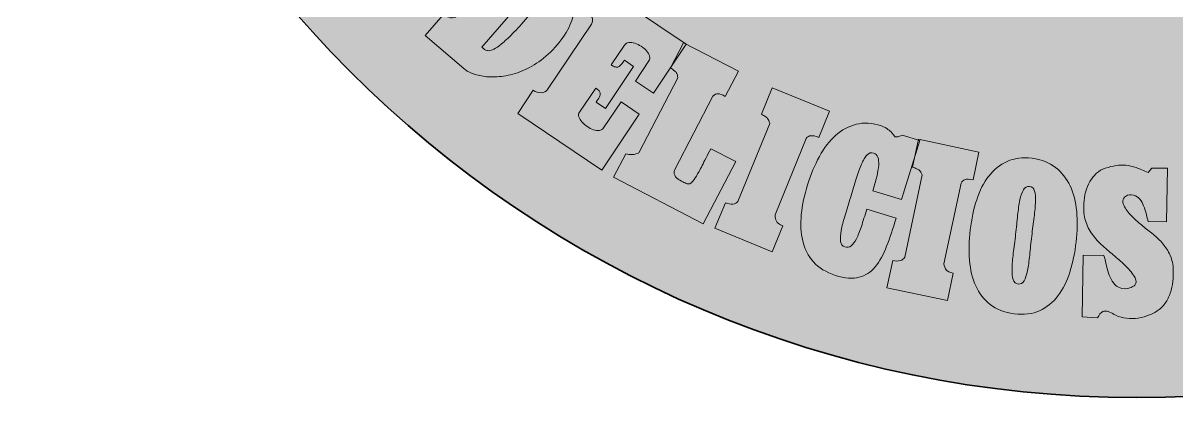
# Model space of a CAD drawing. Header units: millimetres. Extents: x 35 to 105, y -105 to -35.
# Drawn here: x 34.99 to 71.26, y -105.01 to -93.25 of the extents above; entities that cross this region are included whole.
import ezdxf

# ---------------------------------------------------------------- set-up
doc = ezdxf.new("R2010")
doc.units = ezdxf.units.MM
doc.header["$MEASUREMENT"] = 0
doc.layers.add('Layer 1', color=7, linetype='Continuous', lineweight=0)

# ---------------------------------------------------------------- blocks, each defined once
blk = doc.blocks.new('Block_1')
at = {"layer": 'Layer 1', "transparency": 33554687}
h = blk.add_hatch(color=250, dxfattribs=at)
h.dxf.hatch_style = 2
edge = h.paths.add_edge_path()
edge.add_spline(control_points=[(50.724, -93.208), (50.896, -93.007), (51.032, -92.835), (51.133, -92.695), (51.234, -92.554), (51.31, -92.436), (51.36, -92.342), (51.409, -92.248), (51.438, -92.172), (51.445, -92.116), (51.451, -92.059), (51.446, -92.013), (51.43, -91.978), (51.413, -91.943), (51.389, -91.916), (51.359, -91.897), (51.329, -91.878), (51.303, -91.858), (51.281, -91.834), (51.281, -91.834), (49.411, -94.002), (49.411, -94.002), (49.438, -94.025), (49.465, -94.048), (49.492, -94.071), (49.519, -94.093), (49.552, -94.107), (49.592, -94.111), (49.633, -94.116), (49.682, -94.107), (49.74, -94.084), (49.799, -94.062), (49.872, -94.018), (49.961, -93.952), (50.049, -93.886), (50.155, -93.793), (50.28, -93.674), (50.404, -93.555), (50.552, -93.4), (50.724, -93.208)], knot_values=[0, 0, 0, 0, 1, 1, 1, 2, 2, 2, 3, 3, 3, 4, 4, 4, 5, 5, 5, 6, 6, 6, 7, 7, 7, 8, 8, 8, 9, 9, 9, 10, 10, 10, 11, 11, 11, 12, 12, 12, 13, 13, 13, 13], degree=3, periodic=0)
edge = h.paths.add_edge_path()
edge.add_spline(control_points=[(51.926, -91.042), (51.983, -91.1), (52.044, -91.183), (52.108, -91.29), (52.171, -91.398), (52.226, -91.525), (52.272, -91.673), (52.318, -91.821), (52.35, -91.983), (52.37, -92.159), (52.389, -92.335), (52.384, -92.52), (52.355, -92.715), (52.325, -92.91), (52.266, -93.111), (52.175, -93.316), (52.084, -93.521), (51.953, -93.724), (51.781, -93.926), (51.596, -94.144), (51.403, -94.321), (51.203, -94.459), (51.003, -94.597), (50.803, -94.702), (50.604, -94.776), (50.405, -94.85), (50.211, -94.898), (50.024, -94.919), (49.837, -94.94), (49.666, -94.942), (49.51, -94.923), (49.355, -94.904), (49.219, -94.872), (49.103, -94.827), (48.986, -94.781), (48.9, -94.729), (48.842, -94.672), (48.842, -94.672), (47.628, -93.64), (47.628, -93.64), (47.628, -93.64), (48.198, -92.986), (48.198, -92.986), (48.249, -93.019), (48.307, -93.046), (48.374, -93.065), (48.44, -93.085), (48.508, -93.084), (48.577, -93.064), (48.577, -93.064), (50.238, -91.108), (50.238, -91.108), (50.25, -91.062), (50.258, -91.023), (50.262, -90.99), (50.267, -90.957), (50.267, -90.925), (50.26, -90.894), (50.254, -90.863), (50.24, -90.832), (50.219, -90.8), (50.197, -90.768), (50.17, -90.731), (50.137, -90.688), (50.137, -90.688), (50.712, -90.011), (50.712, -90.011), (50.712, -90.011), (51.926, -91.042), (51.926, -91.042)], knot_values=[0, 0, 0, 0, 1, 1, 1, 2, 2, 2, 3, 3, 3, 4, 4, 4, 5, 5, 5, 6, 6, 6, 7, 7, 7, 8, 8, 8, 9, 9, 9, 10, 10, 10, 11, 11, 11, 12, 12, 12, 13, 13, 13, 14, 14, 14, 15, 15, 15, 16, 16, 16, 17, 17, 17, 18, 18, 18, 19, 19, 19, 20, 20, 20, 21, 21, 21, 22, 22, 22, 23, 23, 23, 23], degree=3, periodic=0)
h = blk.add_hatch(color=250, dxfattribs=at)
h.dxf.hatch_style = 2
edge = h.paths.add_edge_path()
edge.add_spline(control_points=[(55.837, -93.903), (55.837, -93.903), (54.802, -95.446), (54.802, -95.446), (54.802, -95.446), (54.235, -95.066), (54.235, -95.066), (54.235, -95.066), (54.66, -94.432), (54.66, -94.432), (54.691, -94.386), (54.698, -94.335), (54.681, -94.282), (54.664, -94.227), (54.633, -94.173), (54.587, -94.119), (54.54, -94.065), (54.484, -94.017), (54.419, -93.975), (54.353, -93.933), (54.287, -93.901), (54.219, -93.879), (54.151, -93.857), (54.088, -93.849), (54.031, -93.855), (53.974, -93.861), (53.929, -93.888), (53.898, -93.935), (53.898, -93.935), (53.479, -94.559), (53.479, -94.559), (53.532, -94.594), (53.576, -94.616), (53.611, -94.624), (53.645, -94.633), (53.677, -94.631), (53.707, -94.619), (53.736, -94.606), (53.765, -94.582), (53.794, -94.546), (53.822, -94.51), (53.854, -94.466), (53.889, -94.413), (53.889, -94.413), (54.179, -94.607), (54.179, -94.607), (54.179, -94.607), (53.298, -95.922), (53.298, -95.922), (53.298, -95.922), (53.008, -95.727), (53.008, -95.727), (53.051, -95.663), (53.083, -95.609), (53.104, -95.565), (53.125, -95.522), (53.135, -95.485), (53.134, -95.455), (53.133, -95.424), (53.12, -95.396), (53.094, -95.371), (53.069, -95.345), (53.034, -95.318), (52.99, -95.288), (52.99, -95.288), (52.475, -96.038), (52.475, -96.038), (52.445, -96.082), (52.44, -96.132), (52.458, -96.187), (52.477, -96.241), (52.509, -96.295), (52.557, -96.348), (52.604, -96.401), (52.659, -96.45), (52.723, -96.495), (52.786, -96.539), (52.851, -96.572), (52.918, -96.594), (52.984, -96.615), (53.046, -96.622), (53.104, -96.616), (53.161, -96.61), (53.205, -96.583), (53.237, -96.536), (53.237, -96.536), (53.788, -95.714), (53.788, -95.714), (53.788, -95.714), (54.357, -96.109), (54.357, -96.109), (54.357, -96.109), (53.185, -97.859), (53.185, -97.859), (53.185, -97.859), (50.539, -96.085), (50.539, -96.085), (50.539, -96.085), (51.028, -95.355), (51.028, -95.355), (51.104, -95.406), (51.187, -95.432), (51.276, -95.432), (51.365, -95.432), (51.432, -95.399), (51.477, -95.331), (51.477, -95.331), (52.853, -93.279), (52.853, -93.279), (52.931, -93.144), (52.88, -93.004), (52.702, -92.859), (52.702, -92.859), (53.191, -92.129), (53.191, -92.129), (53.191, -92.129), (55.837, -93.903), (55.837, -93.903)], knot_values=[0, 0, 0, 0, 1, 1, 1, 2, 2, 2, 3, 3, 3, 4, 4, 4, 5, 5, 5, 6, 6, 6, 7, 7, 7, 8, 8, 8, 9, 9, 9, 10, 10, 10, 11, 11, 11, 12, 12, 12, 13, 13, 13, 14, 14, 14, 15, 15, 15, 16, 16, 16, 17, 17, 17, 18, 18, 18, 19, 19, 19, 20, 20, 20, 21, 21, 21, 22, 22, 22, 23, 23, 23, 24, 24, 24, 25, 25, 25, 26, 26, 26, 27, 27, 27, 28, 28, 28, 29, 29, 29, 30, 30, 30, 31, 31, 31, 32, 32, 32, 33, 33, 33, 34, 34, 34, 35, 35, 35, 36, 36, 36, 37, 37, 37, 38, 38, 38, 39, 39, 39, 39], degree=3, periodic=0)
h = blk.add_hatch(color=250, dxfattribs=at)
h.dxf.hatch_style = 2
edge = h.paths.add_edge_path()
edge.add_spline(control_points=[(57.063, -95.546), (56.963, -95.494), (56.887, -95.466), (56.837, -95.464), (56.787, -95.462), (56.732, -95.487), (56.673, -95.54), (56.673, -95.54), (55.476, -97.84), (55.476, -97.84), (55.457, -97.878), (55.449, -97.914), (55.452, -97.95), (55.456, -97.985), (55.466, -98.018), (55.485, -98.047), (55.503, -98.077), (55.526, -98.103), (55.552, -98.124), (55.579, -98.146), (55.606, -98.164), (55.634, -98.179), (55.7, -98.213), (55.755, -98.241), (55.799, -98.264), (55.842, -98.287), (55.882, -98.297), (55.918, -98.293), (55.953, -98.29), (55.989, -98.27), (56.024, -98.232), (56.059, -98.195), (56.102, -98.134), (56.152, -98.048), (56.203, -97.963), (56.264, -97.852), (56.335, -97.714), (56.407, -97.576), (56.497, -97.403), (56.606, -97.193), (56.606, -97.193), (57.39, -97.589), (57.39, -97.589), (57.39, -97.589), (56.37, -99.551), (56.37, -99.551), (56.37, -99.551), (53.553, -98.087), (53.553, -98.087), (53.553, -98.087), (53.939, -97.345), (53.939, -97.345), (53.995, -97.366), (54.062, -97.375), (54.139, -97.372), (54.217, -97.368), (54.286, -97.349), (54.349, -97.314), (54.349, -97.314), (55.569, -94.966), (55.569, -94.966), (55.567, -94.925), (55.562, -94.892), (55.555, -94.866), (55.549, -94.841), (55.537, -94.818), (55.52, -94.797), (55.503, -94.776), (55.479, -94.755), (55.448, -94.733), (55.418, -94.712), (55.382, -94.684), (55.34, -94.65), (55.34, -94.65), (55.75, -93.861), (55.75, -93.861), (55.75, -93.861), (57.473, -94.757), (57.473, -94.757), (57.473, -94.757), (57.063, -95.546), (57.063, -95.546)], knot_values=[0, 0, 0, 0, 1, 1, 1, 2, 2, 2, 3, 3, 3, 4, 4, 4, 5, 5, 5, 6, 6, 6, 7, 7, 7, 8, 8, 8, 9, 9, 9, 10, 10, 10, 11, 11, 11, 12, 12, 12, 13, 13, 13, 14, 14, 14, 15, 15, 15, 16, 16, 16, 17, 17, 17, 18, 18, 18, 19, 19, 19, 20, 20, 20, 21, 21, 21, 22, 22, 22, 23, 23, 23, 24, 24, 24, 25, 25, 25, 26, 26, 26, 27, 27, 27, 27], degree=3, periodic=0)
h = blk.add_hatch(color=250, dxfattribs=at)
h.dxf.hatch_style = 2
edge = h.paths.add_edge_path()
edge.add_spline(control_points=[(59.998, -96.834), (59.894, -96.791), (59.812, -96.774), (59.754, -96.78), (59.696, -96.787), (59.648, -96.815), (59.609, -96.864), (59.609, -96.864), (58.63, -99.265), (58.63, -99.265), (58.627, -99.348), (58.639, -99.414), (58.668, -99.466), (58.697, -99.518), (58.763, -99.565), (58.868, -99.608), (58.868, -99.608), (58.536, -100.421), (58.536, -100.421), (58.536, -100.421), (56.738, -99.688), (56.738, -99.688), (56.738, -99.688), (57.065, -98.884), (57.065, -98.884), (57.15, -98.919), (57.228, -98.932), (57.297, -98.925), (57.367, -98.917), (57.421, -98.89), (57.459, -98.845), (57.459, -98.845), (58.457, -96.394), (58.457, -96.394), (58.448, -96.36), (58.439, -96.331), (58.431, -96.306), (58.421, -96.282), (58.408, -96.259), (58.39, -96.238), (58.371, -96.218), (58.347, -96.197), (58.315, -96.176), (58.283, -96.156), (58.245, -96.131), (58.2, -96.101), (58.2, -96.101), (58.536, -95.278), (58.536, -95.278), (58.536, -95.278), (60.334, -96.011), (60.334, -96.011), (60.334, -96.011), (59.998, -96.834), (59.998, -96.834)], knot_values=[0, 0, 0, 0, 1, 1, 1, 2, 2, 2, 3, 3, 3, 4, 4, 4, 5, 5, 5, 6, 6, 6, 7, 7, 7, 8, 8, 8, 9, 9, 9, 10, 10, 10, 11, 11, 11, 12, 12, 12, 13, 13, 13, 14, 14, 14, 15, 15, 15, 16, 16, 16, 17, 17, 17, 18, 18, 18, 18], degree=3, periodic=0)
h = blk.add_hatch(color=250, dxfattribs=at)
h.dxf.hatch_style = 2
edge = h.paths.add_edge_path()
edge.add_spline(control_points=[(61.7, -98.509), (61.749, -98.35), (61.79, -98.203), (61.822, -98.067), (61.855, -97.931), (61.875, -97.812), (61.883, -97.709), (61.89, -97.606), (61.882, -97.522), (61.858, -97.456), (61.834, -97.389), (61.791, -97.346), (61.726, -97.326), (61.649, -97.303), (61.579, -97.323), (61.517, -97.386), (61.455, -97.45), (61.396, -97.547), (61.34, -97.675), (61.283, -97.804), (61.229, -97.957), (61.176, -98.134), (61.123, -98.312), (61.066, -98.502), (61.004, -98.704), (60.941, -98.906), (60.882, -99.099), (60.826, -99.28), (60.771, -99.459), (60.731, -99.618), (60.705, -99.755), (60.679, -99.893), (60.673, -100.008), (60.686, -100.098), (60.698, -100.189), (60.743, -100.246), (60.821, -100.27), (60.895, -100.293), (60.961, -100.282), (61.019, -100.237), (61.077, -100.192), (61.132, -100.119), (61.184, -100.016), (61.236, -99.914), (61.288, -99.784), (61.34, -99.627), (61.392, -99.469), (61.449, -99.289), (61.511, -99.087), (61.511, -99.087), (62.432, -99.37), (62.432, -99.37), (62.332, -99.694), (62.233, -99.987), (62.134, -100.25), (62.034, -100.513), (61.915, -100.728), (61.775, -100.895), (61.634, -101.063), (61.465, -101.173), (61.266, -101.226), (61.067, -101.279), (60.819, -101.259), (60.524, -101.164), (60.228, -101.069), (59.998, -100.929), (59.834, -100.741), (59.67, -100.554), (59.558, -100.335), (59.497, -100.084), (59.436, -99.833), (59.421, -99.557), (59.452, -99.257), (59.484, -98.956), (59.55, -98.644), (59.649, -98.321), (59.749, -97.997), (59.872, -97.701), (60.019, -97.432), (60.166, -97.164), (60.337, -96.943), (60.53, -96.77), (60.724, -96.597), (60.94, -96.481), (61.18, -96.422), (61.42, -96.363), (61.682, -96.379), (61.968, -96.47), (62.056, -96.508), (62.125, -96.546), (62.176, -96.584), (62.227, -96.622), (62.267, -96.656), (62.294, -96.687), (62.322, -96.718), (62.342, -96.744), (62.355, -96.767), (62.369, -96.789), (62.385, -96.805), (62.405, -96.812), (62.425, -96.821), (62.45, -96.821), (62.482, -96.814), (62.514, -96.807), (62.562, -96.79), (62.626, -96.761), (62.626, -96.761), (63.172, -96.929), (63.172, -96.929), (63.172, -96.929), (62.601, -98.786), (62.601, -98.786), (62.601, -98.786), (61.7, -98.509), (61.7, -98.509)], knot_values=[0, 0, 0, 0, 1, 1, 1, 2, 2, 2, 3, 3, 3, 4, 4, 4, 5, 5, 5, 6, 6, 6, 7, 7, 7, 8, 8, 8, 9, 9, 9, 10, 10, 10, 11, 11, 11, 12, 12, 12, 13, 13, 13, 14, 14, 14, 15, 15, 15, 16, 16, 16, 17, 17, 17, 18, 18, 18, 19, 19, 19, 20, 20, 20, 21, 21, 21, 22, 22, 22, 23, 23, 23, 24, 24, 24, 25, 25, 25, 26, 26, 26, 27, 27, 27, 28, 28, 28, 29, 29, 29, 30, 30, 30, 31, 31, 31, 32, 32, 32, 33, 33, 33, 34, 34, 34, 35, 35, 35, 36, 36, 36, 37, 37, 37, 38, 38, 38, 38], degree=3, periodic=0)
h = blk.add_hatch(color=250, dxfattribs=at)
h.dxf.hatch_style = 2
edge = h.paths.add_edge_path()
edge.add_spline(control_points=[(64.849, -98.168), (64.739, -98.144), (64.656, -98.141), (64.6, -98.158), (64.544, -98.175), (64.501, -98.211), (64.471, -98.266), (64.471, -98.266), (63.932, -100.802), (63.932, -100.802), (63.943, -100.884), (63.967, -100.947), (64.005, -100.993), (64.042, -101.039), (64.115, -101.074), (64.226, -101.097), (64.226, -101.097), (64.043, -101.956), (64.043, -101.956), (64.043, -101.956), (62.144, -101.552), (62.144, -101.552), (62.144, -101.552), (62.324, -100.703), (62.324, -100.703), (62.414, -100.722), (62.492, -100.722), (62.56, -100.702), (62.627, -100.682), (62.675, -100.646), (62.704, -100.595), (62.704, -100.595), (63.255, -98.007), (63.255, -98.007), (63.24, -97.975), (63.226, -97.948), (63.213, -97.925), (63.2, -97.902), (63.182, -97.882), (63.161, -97.865), (63.139, -97.848), (63.111, -97.832), (63.076, -97.817), (63.041, -97.803), (62.999, -97.785), (62.95, -97.764), (62.95, -97.764), (63.135, -96.894), (63.135, -96.894), (63.135, -96.894), (65.034, -97.298), (65.034, -97.298), (65.034, -97.298), (64.849, -98.168), (64.849, -98.168)], knot_values=[0, 0, 0, 0, 1, 1, 1, 2, 2, 2, 3, 3, 3, 4, 4, 4, 5, 5, 5, 6, 6, 6, 7, 7, 7, 8, 8, 8, 9, 9, 9, 10, 10, 10, 11, 11, 11, 12, 12, 12, 13, 13, 13, 14, 14, 14, 15, 15, 15, 16, 16, 16, 17, 17, 17, 18, 18, 18, 18], degree=3, periodic=0)
h = blk.add_hatch(color=250, dxfattribs=at)
h.dxf.hatch_style = 2
edge = h.paths.add_edge_path()
edge.add_spline(control_points=[(66.623, -98.377), (66.542, -98.367), (66.479, -98.401), (66.433, -98.477), (66.387, -98.554), (66.35, -98.661), (66.322, -98.797), (66.293, -98.935), (66.27, -99.096), (66.252, -99.282), (66.234, -99.469), (66.213, -99.667), (66.189, -99.877), (66.165, -100.087), (66.14, -100.285), (66.115, -100.47), (66.09, -100.656), (66.077, -100.818), (66.075, -100.958), (66.073, -101.098), (66.085, -101.211), (66.111, -101.295), (66.136, -101.38), (66.19, -101.427), (66.27, -101.436), (66.347, -101.445), (66.408, -101.412), (66.452, -101.335), (66.497, -101.258), (66.533, -101.151), (66.561, -101.014), (66.589, -100.878), (66.612, -100.716), (66.63, -100.53), (66.648, -100.344), (66.669, -100.145), (66.694, -99.935), (66.718, -99.725), (66.743, -99.527), (66.768, -99.342), (66.792, -99.156), (66.808, -98.994), (66.813, -98.854), (66.818, -98.714), (66.808, -98.602), (66.782, -98.518), (66.757, -98.433), (66.704, -98.386), (66.623, -98.377)], knot_values=[0, 0, 0, 0, 1, 1, 1, 2, 2, 2, 3, 3, 3, 4, 4, 4, 5, 5, 5, 6, 6, 6, 7, 7, 7, 8, 8, 8, 9, 9, 9, 10, 10, 10, 11, 11, 11, 12, 12, 12, 13, 13, 13, 14, 14, 14, 15, 15, 15, 16, 16, 16, 16], degree=3, periodic=0)
edge = h.paths.add_edge_path()
edge.add_spline(control_points=[(66.704, -97.491), (67.001, -97.529), (67.248, -97.624), (67.443, -97.776), (67.639, -97.929), (67.791, -98.122), (67.901, -98.356), (68.011, -98.591), (68.079, -98.859), (68.107, -99.161), (68.134, -99.462), (68.128, -99.781), (68.09, -100.117), (68.051, -100.454), (67.985, -100.768), (67.893, -101.059), (67.801, -101.35), (67.676, -101.599), (67.519, -101.807), (67.362, -102.014), (67.17, -102.169), (66.943, -102.273), (66.717, -102.377), (66.449, -102.409), (66.141, -102.37), (65.833, -102.33), (65.582, -102.234), (65.386, -102.08), (65.191, -101.926), (65.04, -101.731), (64.934, -101.495), (64.828, -101.259), (64.763, -100.991), (64.74, -100.69), (64.716, -100.389), (64.723, -100.07), (64.762, -99.733), (64.801, -99.397), (64.868, -99.083), (64.964, -98.793), (65.059, -98.502), (65.187, -98.254), (65.345, -98.048), (65.504, -97.843), (65.696, -97.689), (65.92, -97.587), (66.145, -97.486), (66.406, -97.453), (66.704, -97.491)], knot_values=[0, 0, 0, 0, 1, 1, 1, 2, 2, 2, 3, 3, 3, 4, 4, 4, 5, 5, 5, 6, 6, 6, 7, 7, 7, 8, 8, 8, 9, 9, 9, 10, 10, 10, 11, 11, 11, 12, 12, 12, 13, 13, 13, 14, 14, 14, 15, 15, 15, 16, 16, 16, 16], degree=3, periodic=0)
h = blk.add_hatch(color=250, dxfattribs=at)
h.dxf.hatch_style = 2
edge = h.paths.add_edge_path()
edge.add_spline(control_points=[(70.358, -97.941), (70.358, -97.941), (70.472, -97.795), (70.472, -97.795), (70.472, -97.795), (70.958, -97.802), (70.958, -97.802), (70.958, -97.802), (70.931, -99.48), (70.931, -99.48), (70.931, -99.48), (70.355, -99.47), (70.355, -99.47), (70.334, -99.41), (70.316, -99.342), (70.3, -99.266), (70.283, -99.189), (70.262, -99.114), (70.234, -99.04), (70.207, -98.965), (70.172, -98.894), (70.13, -98.826), (70.087, -98.758), (70.028, -98.705), (69.955, -98.665), (69.864, -98.628), (69.781, -98.623), (69.706, -98.65), (69.657, -98.667), (69.616, -98.699), (69.586, -98.746), (69.555, -98.793), (69.548, -98.85), (69.564, -98.918), (69.622, -99.046), (69.699, -99.16), (69.794, -99.26), (69.89, -99.361), (69.991, -99.456), (70.099, -99.546), (70.207, -99.636), (70.318, -99.724), (70.431, -99.81), (70.544, -99.897), (70.65, -99.991), (70.747, -100.093), (70.844, -100.195), (70.927, -100.31), (70.998, -100.436), (71.068, -100.562), (71.114, -100.709), (71.136, -100.875), (71.145, -101.002), (71.145, -101.13), (71.138, -101.259), (71.131, -101.387), (71.11, -101.511), (71.076, -101.631), (71.043, -101.75), (70.996, -101.861), (70.936, -101.964), (70.876, -102.068), (70.798, -102.157), (70.701, -102.233), (70.612, -102.302), (70.511, -102.36), (70.397, -102.406), (70.283, -102.451), (70.166, -102.484), (70.043, -102.503), (69.921, -102.522), (69.8, -102.526), (69.678, -102.513), (69.557, -102.501), (69.442, -102.469), (69.333, -102.418), (69.302, -102.403), (69.271, -102.386), (69.241, -102.366), (69.212, -102.346), (69.18, -102.33), (69.147, -102.317), (69.113, -102.304), (69.079, -102.294), (69.044, -102.288), (69.009, -102.282), (68.972, -102.287), (68.933, -102.3), (68.861, -102.338), (68.806, -102.402), (68.765, -102.493), (68.765, -102.493), (68.279, -102.464), (68.279, -102.464), (68.279, -102.464), (68.31, -100.533), (68.31, -100.533), (68.31, -100.533), (68.961, -100.543), (68.961, -100.543), (68.988, -100.625), (69.011, -100.714), (69.031, -100.809), (69.051, -100.905), (69.076, -100.998), (69.106, -101.091), (69.136, -101.183), (69.175, -101.268), (69.223, -101.347), (69.271, -101.425), (69.338, -101.49), (69.421, -101.54), (69.576, -101.596), (69.695, -101.601), (69.781, -101.557), (69.802, -101.547), (69.827, -101.536), (69.856, -101.524), (69.884, -101.512), (69.909, -101.495), (69.93, -101.472), (69.952, -101.449), (69.966, -101.419), (69.972, -101.383), (69.978, -101.346), (69.969, -101.299), (69.945, -101.242), (69.869, -101.114), (69.775, -100.995), (69.662, -100.885), (69.549, -100.776), (69.429, -100.668), (69.302, -100.562), (69.175, -100.456), (69.05, -100.348), (68.926, -100.238), (68.803, -100.129), (68.694, -100.009), (68.599, -99.878), (68.504, -99.748), (68.431, -99.604), (68.381, -99.446), (68.331, -99.289), (68.316, -99.109), (68.337, -98.908), (68.339, -98.788), (68.356, -98.669), (68.388, -98.549), (68.419, -98.43), (68.464, -98.32), (68.522, -98.221), (68.58, -98.121), (68.65, -98.035), (68.731, -97.962), (68.811, -97.889), (68.903, -97.836), (69.006, -97.802), (69.13, -97.762), (69.243, -97.734), (69.346, -97.718), (69.448, -97.702), (69.551, -97.699), (69.653, -97.71), (69.755, -97.72), (69.862, -97.744), (69.974, -97.781), (70.087, -97.818), (70.215, -97.872), (70.358, -97.941)], knot_values=[0, 0, 0, 0, 1, 1, 1, 2, 2, 2, 3, 3, 3, 4, 4, 4, 5, 5, 5, 6, 6, 6, 7, 7, 7, 8, 8, 8, 9, 9, 9, 10, 10, 10, 11, 11, 11, 12, 12, 12, 13, 13, 13, 14, 14, 14, 15, 15, 15, 16, 16, 16, 17, 17, 17, 18, 18, 18, 19, 19, 19, 20, 20, 20, 21, 21, 21, 22, 22, 22, 23, 23, 23, 24, 24, 24, 25, 25, 25, 26, 26, 26, 27, 27, 27, 28, 28, 28, 29, 29, 29, 30, 30, 30, 31, 31, 31, 32, 32, 32, 33, 33, 33, 34, 34, 34, 35, 35, 35, 36, 36, 36, 37, 37, 37, 38, 38, 38, 39, 39, 39, 40, 40, 40, 41, 41, 41, 42, 42, 42, 43, 43, 43, 44, 44, 44, 45, 45, 45, 46, 46, 46, 47, 47, 47, 48, 48, 48, 49, 49, 49, 50, 50, 50, 51, 51, 51, 52, 52, 52, 53, 53, 53, 54, 54, 54, 55, 55, 55, 56, 56, 56, 56], degree=3, periodic=0)
at = {"layer": 'Layer 1'}
for points, knots in [([(51.926, -91.042), (51.983, -91.1), (52.044, -91.183), (52.108, -91.29), (52.171, -91.398), (52.226, -91.525), (52.272, -91.673), (52.318, -91.821), (52.35, -91.983), (52.37, -92.159), (52.389, -92.335), (52.384, -92.52), (52.355, -92.715), (52.325, -92.91), (52.266, -93.111), (52.175, -93.316), (52.084, -93.521), (51.953, -93.724), (51.781, -93.926), (51.596, -94.144), (51.403, -94.321), (51.203, -94.459), (51.003, -94.597), (50.803, -94.702), (50.604, -94.776), (50.405, -94.85), (50.211, -94.898), (50.024, -94.919), (49.837, -94.94), (49.666, -94.942), (49.51, -94.923), (49.355, -94.904), (49.219, -94.872), (49.103, -94.827), (48.986, -94.781), (48.9, -94.729), (48.842, -94.672), (48.842, -94.672), (47.628, -93.64), (47.628, -93.64), (47.628, -93.64), (48.198, -92.986), (48.198, -92.986), (48.249, -93.019), (48.307, -93.046), (48.374, -93.065), (48.44, -93.085), (48.508, -93.084), (48.577, -93.064), (48.577, -93.064), (50.238, -91.108), (50.238, -91.108), (50.25, -91.062), (50.258, -91.023), (50.262, -90.99), (50.267, -90.957), (50.267, -90.925), (50.26, -90.894), (50.254, -90.863), (50.24, -90.832), (50.219, -90.8), (50.197, -90.768), (50.17, -90.731), (50.137, -90.688), (50.137, -90.688), (50.712, -90.011), (50.712, -90.011), (50.712, -90.011), (51.926, -91.042), (51.926, -91.042)], [0, 0, 0, 0, 1, 1, 1, 2, 2, 2, 3, 3, 3, 4, 4, 4, 5, 5, 5, 6, 6, 6, 7, 7, 7, 8, 8, 8, 9, 9, 9, 10, 10, 10, 11, 11, 11, 12, 12, 12, 13, 13, 13, 14, 14, 14, 15, 15, 15, 16, 16, 16, 17, 17, 17, 18, 18, 18, 19, 19, 19, 20, 20, 20, 21, 21, 21, 22, 22, 22, 23, 23, 23, 23]), ([(50.724, -93.208), (50.896, -93.007), (51.032, -92.835), (51.133, -92.695), (51.234, -92.554), (51.31, -92.436), (51.36, -92.342), (51.409, -92.248), (51.438, -92.172), (51.445, -92.116), (51.451, -92.059), (51.446, -92.013), (51.43, -91.978), (51.413, -91.943), (51.389, -91.916), (51.359, -91.897), (51.329, -91.878), (51.303, -91.858), (51.281, -91.834), (51.281, -91.834), (49.411, -94.002), (49.411, -94.002), (49.438, -94.025), (49.465, -94.048), (49.492, -94.071), (49.519, -94.093), (49.552, -94.107), (49.592, -94.111), (49.633, -94.116), (49.682, -94.107), (49.74, -94.084), (49.799, -94.062), (49.872, -94.018), (49.961, -93.952), (50.049, -93.886), (50.155, -93.793), (50.28, -93.674), (50.404, -93.555), (50.552, -93.4), (50.724, -93.208)], [0, 0, 0, 0, 1, 1, 1, 2, 2, 2, 3, 3, 3, 4, 4, 4, 5, 5, 5, 6, 6, 6, 7, 7, 7, 8, 8, 8, 9, 9, 9, 10, 10, 10, 11, 11, 11, 12, 12, 12, 13, 13, 13, 13]), ([(55.837, -93.903), (55.837, -93.903), (54.802, -95.446), (54.802, -95.446), (54.802, -95.446), (54.235, -95.066), (54.235, -95.066), (54.235, -95.066), (54.66, -94.432), (54.66, -94.432), (54.691, -94.386), (54.698, -94.335), (54.681, -94.282), (54.664, -94.227), (54.633, -94.173), (54.587, -94.119), (54.54, -94.065), (54.484, -94.017), (54.419, -93.975), (54.353, -93.933), (54.287, -93.901), (54.219, -93.879), (54.151, -93.857), (54.088, -93.849), (54.031, -93.855), (53.974, -93.861), (53.929, -93.888), (53.898, -93.935), (53.898, -93.935), (53.479, -94.559), (53.479, -94.559), (53.532, -94.594), (53.576, -94.616), (53.611, -94.624), (53.645, -94.633), (53.677, -94.631), (53.707, -94.619), (53.736, -94.606), (53.765, -94.582), (53.794, -94.546), (53.822, -94.51), (53.854, -94.466), (53.889, -94.413), (53.889, -94.413), (54.179, -94.607), (54.179, -94.607), (54.179, -94.607), (53.298, -95.922), (53.298, -95.922), (53.298, -95.922), (53.008, -95.727), (53.008, -95.727), (53.051, -95.663), (53.083, -95.609), (53.104, -95.565), (53.125, -95.522), (53.135, -95.485), (53.134, -95.455), (53.133, -95.424), (53.12, -95.396), (53.094, -95.371), (53.069, -95.345), (53.034, -95.318), (52.99, -95.288), (52.99, -95.288), (52.475, -96.038), (52.475, -96.038), (52.445, -96.082), (52.44, -96.132), (52.458, -96.187), (52.477, -96.241), (52.509, -96.295), (52.557, -96.348), (52.604, -96.401), (52.659, -96.45), (52.723, -96.495), (52.786, -96.539), (52.851, -96.572), (52.918, -96.594), (52.984, -96.615), (53.046, -96.622), (53.104, -96.616), (53.161, -96.61), (53.205, -96.583), (53.237, -96.536), (53.237, -96.536), (53.788, -95.714), (53.788, -95.714), (53.788, -95.714), (54.357, -96.109), (54.357, -96.109), (54.357, -96.109), (53.185, -97.859), (53.185, -97.859), (53.185, -97.859), (50.539, -96.085), (50.539, -96.085), (50.539, -96.085), (51.028, -95.355), (51.028, -95.355), (51.104, -95.406), (51.187, -95.432), (51.276, -95.432), (51.365, -95.432), (51.432, -95.399), (51.477, -95.331), (51.477, -95.331), (52.853, -93.279), (52.853, -93.279), (52.931, -93.144), (52.88, -93.004), (52.702, -92.859), (52.702, -92.859), (53.191, -92.129), (53.191, -92.129), (53.191, -92.129), (55.837, -93.903), (55.837, -93.903)], [0, 0, 0, 0, 1, 1, 1, 2, 2, 2, 3, 3, 3, 4, 4, 4, 5, 5, 5, 6, 6, 6, 7, 7, 7, 8, 8, 8, 9, 9, 9, 10, 10, 10, 11, 11, 11, 12, 12, 12, 13, 13, 13, 14, 14, 14, 15, 15, 15, 16, 16, 16, 17, 17, 17, 18, 18, 18, 19, 19, 19, 20, 20, 20, 21, 21, 21, 22, 22, 22, 23, 23, 23, 24, 24, 24, 25, 25, 25, 26, 26, 26, 27, 27, 27, 28, 28, 28, 29, 29, 29, 30, 30, 30, 31, 31, 31, 32, 32, 32, 33, 33, 33, 34, 34, 34, 35, 35, 35, 36, 36, 36, 37, 37, 37, 38, 38, 38, 39, 39, 39, 39]), ([(57.063, -95.546), (56.963, -95.494), (56.887, -95.466), (56.837, -95.464), (56.787, -95.462), (56.732, -95.487), (56.673, -95.54), (56.673, -95.54), (55.476, -97.84), (55.476, -97.84), (55.457, -97.878), (55.449, -97.914), (55.452, -97.95), (55.456, -97.985), (55.466, -98.018), (55.485, -98.047), (55.503, -98.077), (55.526, -98.103), (55.552, -98.124), (55.579, -98.146), (55.606, -98.164), (55.634, -98.179), (55.7, -98.213), (55.755, -98.241), (55.799, -98.264), (55.842, -98.287), (55.882, -98.297), (55.918, -98.293), (55.953, -98.29), (55.989, -98.27), (56.024, -98.232), (56.059, -98.195), (56.102, -98.134), (56.152, -98.048), (56.203, -97.963), (56.264, -97.852), (56.335, -97.714), (56.407, -97.576), (56.497, -97.403), (56.606, -97.193), (56.606, -97.193), (57.39, -97.589), (57.39, -97.589), (57.39, -97.589), (56.37, -99.551), (56.37, -99.551), (56.37, -99.551), (53.553, -98.087), (53.553, -98.087), (53.553, -98.087), (53.939, -97.345), (53.939, -97.345), (53.995, -97.366), (54.062, -97.375), (54.139, -97.372), (54.217, -97.368), (54.286, -97.349), (54.349, -97.314), (54.349, -97.314), (55.569, -94.966), (55.569, -94.966), (55.567, -94.925), (55.562, -94.892), (55.555, -94.866), (55.549, -94.841), (55.537, -94.818), (55.52, -94.797), (55.503, -94.776), (55.479, -94.755), (55.448, -94.733), (55.418, -94.712), (55.382, -94.684), (55.34, -94.65), (55.34, -94.65), (55.75, -93.861), (55.75, -93.861), (55.75, -93.861), (57.473, -94.757), (57.473, -94.757), (57.473, -94.757), (57.063, -95.546), (57.063, -95.546)], [0, 0, 0, 0, 1, 1, 1, 2, 2, 2, 3, 3, 3, 4, 4, 4, 5, 5, 5, 6, 6, 6, 7, 7, 7, 8, 8, 8, 9, 9, 9, 10, 10, 10, 11, 11, 11, 12, 12, 12, 13, 13, 13, 14, 14, 14, 15, 15, 15, 16, 16, 16, 17, 17, 17, 18, 18, 18, 19, 19, 19, 20, 20, 20, 21, 21, 21, 22, 22, 22, 23, 23, 23, 24, 24, 24, 25, 25, 25, 26, 26, 26, 27, 27, 27, 27]), ([(59.998, -96.834), (59.894, -96.791), (59.812, -96.774), (59.754, -96.78), (59.696, -96.787), (59.648, -96.815), (59.609, -96.864), (59.609, -96.864), (58.63, -99.265), (58.63, -99.265), (58.627, -99.348), (58.639, -99.414), (58.668, -99.466), (58.697, -99.518), (58.763, -99.565), (58.868, -99.608), (58.868, -99.608), (58.536, -100.421), (58.536, -100.421), (58.536, -100.421), (56.738, -99.688), (56.738, -99.688), (56.738, -99.688), (57.065, -98.884), (57.065, -98.884), (57.15, -98.919), (57.228, -98.932), (57.297, -98.925), (57.367, -98.917), (57.421, -98.89), (57.459, -98.845), (57.459, -98.845), (58.457, -96.394), (58.457, -96.394), (58.448, -96.36), (58.439, -96.331), (58.431, -96.306), (58.421, -96.282), (58.408, -96.259), (58.39, -96.238), (58.371, -96.218), (58.347, -96.197), (58.315, -96.176), (58.283, -96.156), (58.245, -96.131), (58.2, -96.101), (58.2, -96.101), (58.536, -95.278), (58.536, -95.278), (58.536, -95.278), (60.334, -96.011), (60.334, -96.011), (60.334, -96.011), (59.998, -96.834), (59.998, -96.834)], [0, 0, 0, 0, 1, 1, 1, 2, 2, 2, 3, 3, 3, 4, 4, 4, 5, 5, 5, 6, 6, 6, 7, 7, 7, 8, 8, 8, 9, 9, 9, 10, 10, 10, 11, 11, 11, 12, 12, 12, 13, 13, 13, 14, 14, 14, 15, 15, 15, 16, 16, 16, 17, 17, 17, 18, 18, 18, 18]), ([(61.7, -98.509), (61.749, -98.35), (61.79, -98.203), (61.822, -98.067), (61.855, -97.931), (61.875, -97.812), (61.883, -97.709), (61.89, -97.606), (61.882, -97.522), (61.858, -97.456), (61.834, -97.389), (61.791, -97.346), (61.726, -97.326), (61.649, -97.303), (61.579, -97.323), (61.517, -97.386), (61.455, -97.45), (61.396, -97.547), (61.34, -97.675), (61.283, -97.804), (61.229, -97.957), (61.176, -98.134), (61.123, -98.312), (61.066, -98.502), (61.004, -98.704), (60.941, -98.906), (60.882, -99.099), (60.826, -99.28), (60.771, -99.459), (60.731, -99.618), (60.705, -99.755), (60.679, -99.893), (60.673, -100.008), (60.686, -100.098), (60.698, -100.189), (60.743, -100.246), (60.821, -100.27), (60.895, -100.293), (60.961, -100.282), (61.019, -100.237), (61.077, -100.192), (61.132, -100.119), (61.184, -100.016), (61.236, -99.914), (61.288, -99.784), (61.34, -99.627), (61.392, -99.469), (61.449, -99.289), (61.511, -99.087), (61.511, -99.087), (62.432, -99.37), (62.432, -99.37), (62.332, -99.694), (62.233, -99.987), (62.134, -100.25), (62.034, -100.513), (61.915, -100.728), (61.775, -100.895), (61.634, -101.063), (61.465, -101.173), (61.266, -101.226), (61.067, -101.279), (60.819, -101.259), (60.524, -101.164), (60.228, -101.069), (59.998, -100.929), (59.834, -100.741), (59.67, -100.554), (59.558, -100.335), (59.497, -100.084), (59.436, -99.833), (59.421, -99.557), (59.452, -99.257), (59.484, -98.956), (59.55, -98.644), (59.649, -98.321), (59.749, -97.997), (59.872, -97.701), (60.019, -97.432), (60.166, -97.164), (60.337, -96.943), (60.53, -96.77), (60.724, -96.597), (60.94, -96.481), (61.18, -96.422), (61.42, -96.363), (61.682, -96.379), (61.968, -96.47), (62.056, -96.508), (62.125, -96.546), (62.176, -96.584), (62.227, -96.622), (62.267, -96.656), (62.294, -96.687), (62.322, -96.718), (62.342, -96.744), (62.355, -96.767), (62.369, -96.789), (62.385, -96.805), (62.405, -96.812), (62.425, -96.821), (62.45, -96.821), (62.482, -96.814), (62.514, -96.807), (62.562, -96.79), (62.626, -96.761), (62.626, -96.761), (63.172, -96.929), (63.172, -96.929), (63.172, -96.929), (62.601, -98.786), (62.601, -98.786), (62.601, -98.786), (61.7, -98.509), (61.7, -98.509)], [0, 0, 0, 0, 1, 1, 1, 2, 2, 2, 3, 3, 3, 4, 4, 4, 5, 5, 5, 6, 6, 6, 7, 7, 7, 8, 8, 8, 9, 9, 9, 10, 10, 10, 11, 11, 11, 12, 12, 12, 13, 13, 13, 14, 14, 14, 15, 15, 15, 16, 16, 16, 17, 17, 17, 18, 18, 18, 19, 19, 19, 20, 20, 20, 21, 21, 21, 22, 22, 22, 23, 23, 23, 24, 24, 24, 25, 25, 25, 26, 26, 26, 27, 27, 27, 28, 28, 28, 29, 29, 29, 30, 30, 30, 31, 31, 31, 32, 32, 32, 33, 33, 33, 34, 34, 34, 35, 35, 35, 36, 36, 36, 37, 37, 37, 38, 38, 38, 38]), ([(64.849, -98.168), (64.739, -98.144), (64.656, -98.141), (64.6, -98.158), (64.544, -98.175), (64.501, -98.211), (64.471, -98.266), (64.471, -98.266), (63.932, -100.802), (63.932, -100.802), (63.943, -100.884), (63.967, -100.947), (64.005, -100.993), (64.042, -101.039), (64.115, -101.074), (64.226, -101.097), (64.226, -101.097), (64.043, -101.956), (64.043, -101.956), (64.043, -101.956), (62.144, -101.552), (62.144, -101.552), (62.144, -101.552), (62.324, -100.703), (62.324, -100.703), (62.414, -100.722), (62.492, -100.722), (62.56, -100.702), (62.627, -100.682), (62.675, -100.646), (62.704, -100.595), (62.704, -100.595), (63.255, -98.007), (63.255, -98.007), (63.24, -97.975), (63.226, -97.948), (63.213, -97.925), (63.2, -97.902), (63.182, -97.882), (63.161, -97.865), (63.139, -97.848), (63.111, -97.832), (63.076, -97.817), (63.041, -97.803), (62.999, -97.785), (62.95, -97.764), (62.95, -97.764), (63.135, -96.894), (63.135, -96.894), (63.135, -96.894), (65.034, -97.298), (65.034, -97.298), (65.034, -97.298), (64.849, -98.168), (64.849, -98.168)], [0, 0, 0, 0, 1, 1, 1, 2, 2, 2, 3, 3, 3, 4, 4, 4, 5, 5, 5, 6, 6, 6, 7, 7, 7, 8, 8, 8, 9, 9, 9, 10, 10, 10, 11, 11, 11, 12, 12, 12, 13, 13, 13, 14, 14, 14, 15, 15, 15, 16, 16, 16, 17, 17, 17, 18, 18, 18, 18]), ([(66.704, -97.491), (67.001, -97.529), (67.248, -97.624), (67.443, -97.776), (67.639, -97.929), (67.791, -98.122), (67.901, -98.356), (68.011, -98.591), (68.079, -98.859), (68.107, -99.161), (68.134, -99.462), (68.128, -99.781), (68.09, -100.117), (68.051, -100.454), (67.985, -100.768), (67.893, -101.059), (67.801, -101.35), (67.676, -101.599), (67.519, -101.807), (67.362, -102.014), (67.17, -102.169), (66.943, -102.273), (66.717, -102.377), (66.449, -102.409), (66.141, -102.37), (65.833, -102.33), (65.582, -102.234), (65.386, -102.08), (65.191, -101.926), (65.04, -101.731), (64.934, -101.495), (64.828, -101.259), (64.763, -100.991), (64.74, -100.69), (64.716, -100.389), (64.723, -100.07), (64.762, -99.733), (64.801, -99.397), (64.868, -99.083), (64.964, -98.793), (65.059, -98.502), (65.187, -98.254), (65.345, -98.048), (65.504, -97.843), (65.696, -97.689), (65.92, -97.587), (66.145, -97.486), (66.406, -97.453), (66.704, -97.491)], [0, 0, 0, 0, 1, 1, 1, 2, 2, 2, 3, 3, 3, 4, 4, 4, 5, 5, 5, 6, 6, 6, 7, 7, 7, 8, 8, 8, 9, 9, 9, 10, 10, 10, 11, 11, 11, 12, 12, 12, 13, 13, 13, 14, 14, 14, 15, 15, 15, 16, 16, 16, 16]), ([(70.358, -97.941), (70.358, -97.941), (70.472, -97.795), (70.472, -97.795), (70.472, -97.795), (70.958, -97.802), (70.958, -97.802), (70.958, -97.802), (70.931, -99.48), (70.931, -99.48), (70.931, -99.48), (70.355, -99.47), (70.355, -99.47), (70.334, -99.41), (70.316, -99.342), (70.3, -99.266), (70.283, -99.189), (70.262, -99.114), (70.234, -99.04), (70.207, -98.965), (70.172, -98.894), (70.13, -98.826), (70.087, -98.758), (70.028, -98.705), (69.955, -98.665), (69.864, -98.628), (69.781, -98.623), (69.706, -98.65), (69.657, -98.667), (69.616, -98.699), (69.586, -98.746), (69.555, -98.793), (69.548, -98.85), (69.564, -98.918), (69.622, -99.046), (69.699, -99.16), (69.794, -99.26), (69.89, -99.361), (69.991, -99.456), (70.099, -99.546), (70.207, -99.636), (70.318, -99.724), (70.431, -99.81), (70.544, -99.897), (70.65, -99.991), (70.747, -100.093), (70.844, -100.195), (70.927, -100.31), (70.998, -100.436), (71.068, -100.562), (71.114, -100.709), (71.136, -100.875), (71.145, -101.002), (71.145, -101.13), (71.138, -101.259), (71.131, -101.387), (71.11, -101.511), (71.076, -101.631), (71.043, -101.75), (70.996, -101.861), (70.936, -101.964), (70.876, -102.068), (70.798, -102.157), (70.701, -102.233), (70.612, -102.302), (70.511, -102.36), (70.397, -102.406), (70.283, -102.451), (70.166, -102.484), (70.043, -102.503), (69.921, -102.522), (69.8, -102.526), (69.678, -102.513), (69.557, -102.501), (69.442, -102.469), (69.333, -102.418), (69.302, -102.403), (69.271, -102.386), (69.241, -102.366), (69.212, -102.346), (69.18, -102.33), (69.147, -102.317), (69.113, -102.304), (69.079, -102.294), (69.044, -102.288), (69.009, -102.282), (68.972, -102.287), (68.933, -102.3), (68.861, -102.338), (68.806, -102.402), (68.765, -102.493), (68.765, -102.493), (68.279, -102.464), (68.279, -102.464), (68.279, -102.464), (68.31, -100.533), (68.31, -100.533), (68.31, -100.533), (68.961, -100.543), (68.961, -100.543), (68.988, -100.625), (69.011, -100.714), (69.031, -100.809), (69.051, -100.905), (69.076, -100.998), (69.106, -101.091), (69.136, -101.183), (69.175, -101.268), (69.223, -101.347), (69.271, -101.425), (69.338, -101.49), (69.421, -101.54), (69.576, -101.596), (69.695, -101.601), (69.781, -101.557), (69.802, -101.547), (69.827, -101.536), (69.856, -101.524), (69.884, -101.512), (69.909, -101.495), (69.93, -101.472), (69.952, -101.449), (69.966, -101.419), (69.972, -101.383), (69.978, -101.346), (69.969, -101.299), (69.945, -101.242), (69.869, -101.114), (69.775, -100.995), (69.662, -100.885), (69.549, -100.776), (69.429, -100.668), (69.302, -100.562), (69.175, -100.456), (69.05, -100.348), (68.926, -100.238), (68.803, -100.129), (68.694, -100.009), (68.599, -99.878), (68.504, -99.748), (68.431, -99.604), (68.381, -99.446), (68.331, -99.289), (68.316, -99.109), (68.337, -98.908), (68.339, -98.788), (68.356, -98.669), (68.388, -98.549), (68.419, -98.43), (68.464, -98.32), (68.522, -98.221), (68.58, -98.121), (68.65, -98.035), (68.731, -97.962), (68.811, -97.889), (68.903, -97.836), (69.006, -97.802), (69.13, -97.762), (69.243, -97.734), (69.346, -97.718), (69.448, -97.702), (69.551, -97.699), (69.653, -97.71), (69.755, -97.72), (69.862, -97.744), (69.974, -97.781), (70.087, -97.818), (70.215, -97.872), (70.358, -97.941)], [0, 0, 0, 0, 1, 1, 1, 2, 2, 2, 3, 3, 3, 4, 4, 4, 5, 5, 5, 6, 6, 6, 7, 7, 7, 8, 8, 8, 9, 9, 9, 10, 10, 10, 11, 11, 11, 12, 12, 12, 13, 13, 13, 14, 14, 14, 15, 15, 15, 16, 16, 16, 17, 17, 17, 18, 18, 18, 19, 19, 19, 20, 20, 20, 21, 21, 21, 22, 22, 22, 23, 23, 23, 24, 24, 24, 25, 25, 25, 26, 26, 26, 27, 27, 27, 28, 28, 28, 29, 29, 29, 30, 30, 30, 31, 31, 31, 32, 32, 32, 33, 33, 33, 34, 34, 34, 35, 35, 35, 36, 36, 36, 37, 37, 37, 38, 38, 38, 39, 39, 39, 40, 40, 40, 41, 41, 41, 42, 42, 42, 43, 43, 43, 44, 44, 44, 45, 45, 45, 46, 46, 46, 47, 47, 47, 48, 48, 48, 49, 49, 49, 50, 50, 50, 51, 51, 51, 52, 52, 52, 53, 53, 53, 54, 54, 54, 55, 55, 55, 56, 56, 56, 56]), ([(66.623, -98.377), (66.542, -98.367), (66.479, -98.401), (66.433, -98.477), (66.387, -98.554), (66.35, -98.661), (66.322, -98.797), (66.293, -98.935), (66.27, -99.096), (66.252, -99.282), (66.234, -99.469), (66.213, -99.667), (66.189, -99.877), (66.165, -100.087), (66.14, -100.285), (66.115, -100.47), (66.09, -100.656), (66.077, -100.818), (66.075, -100.958), (66.073, -101.098), (66.085, -101.211), (66.111, -101.295), (66.136, -101.38), (66.19, -101.427), (66.27, -101.436), (66.347, -101.445), (66.408, -101.412), (66.452, -101.335), (66.497, -101.258), (66.533, -101.151), (66.561, -101.014), (66.589, -100.878), (66.612, -100.716), (66.63, -100.53), (66.648, -100.344), (66.669, -100.145), (66.694, -99.935), (66.718, -99.725), (66.743, -99.527), (66.768, -99.342), (66.792, -99.156), (66.808, -98.994), (66.813, -98.854), (66.818, -98.714), (66.808, -98.602), (66.782, -98.518), (66.757, -98.433), (66.704, -98.386), (66.623, -98.377)], [0, 0, 0, 0, 1, 1, 1, 2, 2, 2, 3, 3, 3, 4, 4, 4, 5, 5, 5, 6, 6, 6, 7, 7, 7, 8, 8, 8, 9, 9, 9, 10, 10, 10, 11, 11, 11, 12, 12, 12, 13, 13, 13, 14, 14, 14, 15, 15, 15, 16, 16, 16, 16])]:
    blk.add_open_spline(points, degree=3, knots=knots, dxfattribs=at)
blk = doc.blocks.new('Block_0')
at = {"layer": 'Layer 1'}
blk.add_blockref('Block_1', (0, 0), dxfattribs=at)

msp = doc.modelspace()

# ---------------------------------------------------------------- hatches: boundary and pattern name
at = {"layer": 'Layer 1', "transparency": 33554687}
h = msp.add_hatch(color=7, dxfattribs=at)
h.dxf.hatch_style = 2
edge = h.paths.add_edge_path()
edge.add_arc((70, -70), 35, 0, 360)

# ---------------------------------------------------------------- linework, layer by layer
at = {"layer": 'Layer 1', "color": 250, "lineweight": 35}
msp.add_circle((70, -70), 35, dxfattribs=at)

# ---------------------------------------------------------------- block references
at = {"layer": 'Layer 1'}
msp.add_blockref('Block_0', (0, 0), dxfattribs=at)

doc.saveas('drawing.dxf')
